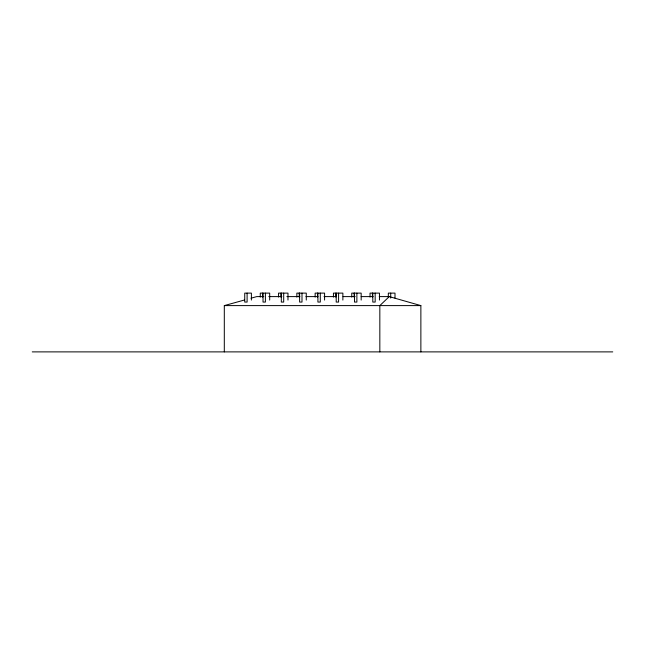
<?xml version="1.0" encoding="UTF-8"?>
<svg xmlns="http://www.w3.org/2000/svg" width="645" height="645" viewBox="0 0 645 645"><rect width="100%" height="100%" fill="white"/><g stroke="black" fill="none" stroke-linecap="round" stroke-linejoin="round"><path stroke-width="0.97" d="M420.871 351.888L420.871 305.601L389.257 296.603L379.832 305.601L379.832 351.888M224.307 351.888L224.307 305.601L244.342 300.046M251.026 298.192L256.75 296.603L263.781 296.603M268.796 296.603L281.849 296.603M286.864 296.603L299.917 296.603M305.94 296.603L317.985 296.603M324.008 296.603L336.053 296.603M343.084 296.603L355.129 296.603M361.152 296.603L373.197 296.603M379.22 296.603L389.257 296.603M224.307 305.601L420.871 305.601M32.25 351.888L612.75 351.888M394.998 298.087L394.998 293.112L388.33 293.112L388.33 297.087M390.709 293.112L390.709 298.087M379.462 300.07L379.462 293.112L370.036 293.112L370.036 297.087M375.172 293.112L375.172 302.062L372.794 302.062L372.794 293.112M372.415 293.112L372.415 297.087M361.168 300.07L361.168 293.112L351.743 293.112L351.743 297.087M356.878 293.112L356.878 302.062L354.5 302.062L354.5 293.112M354.121 293.112L354.121 297.087M342.874 300.07L342.874 293.112L333.441 293.112L333.441 297.087M338.585 293.112L338.585 302.062L336.206 302.062L336.206 293.112M335.819 293.112L335.819 297.087M324.58 300.07L324.58 293.112L315.147 293.112L315.147 297.087M320.291 293.112L320.291 302.062L317.912 302.062L317.912 293.112M317.525 293.112L317.525 297.087M306.278 300.07L306.278 293.112L296.853 293.112L296.853 297.087M301.997 293.112L301.997 302.062L299.619 302.062L299.619 293.112M299.232 293.112L299.232 297.087M287.984 300.07L287.984 293.112L278.559 293.112L278.559 297.087M283.695 293.112L283.695 302.062L281.317 302.062L281.317 293.112M280.938 293.112L280.938 297.087M269.691 300.07L269.691 293.112L260.266 293.112L260.266 297.087M265.401 293.112L265.401 302.062L263.023 302.062L263.023 293.112M262.644 293.112L262.644 297.087M251.397 300.07L251.397 293.112L244.729 293.112L244.729 302.062L247.108 302.062L247.108 293.112"/></g></svg>
